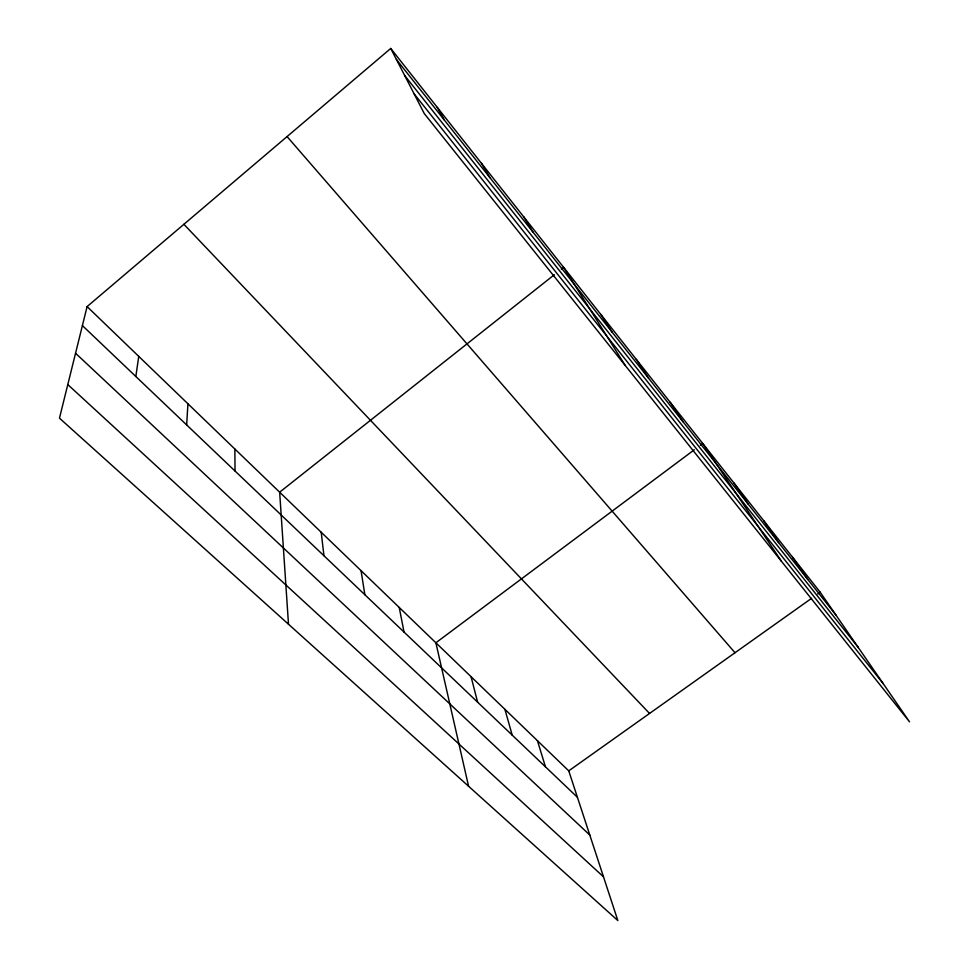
<?xml version="1.0" encoding="UTF-8"?>
<svg xmlns="http://www.w3.org/2000/svg" width="969" height="969" viewBox="0 0 969 969"><rect width="100%" height="100%" fill="white"/><g stroke="black" fill="none" stroke-linecap="round" stroke-linejoin="round"><path stroke-width="1.45" d="M186.654 424.931L187.938 403.794M135.83 376.505L138.749 356.374M87.101 306.592L59.472 418.16L617.834 920.55L568.755 770.864L87.101 306.592L390.737 48.45L820.186 592.204L909.528 721.832L424.289 113.591L390.737 48.45M554.365 274.712L279.653 492.191L288.496 624.23M561.317 269.212L563.643 267.371L625.247 365.483M694.325 449.761L435.88 642.786L468.572 786.247M700.333 445.28L702.731 443.487L781.365 561.172M568.755 770.864L811.622 598.297M817.739 593.949L820.186 592.204M67.794 384.572L603.493 876.824M75.546 353.237L589.782 835.024M82.401 325.584L577.415 797.281M183.892 224.299L649.545 713.45M287.066 136.581L735.011 652.731M414.114 93.836L883.328 683.811M404.679 75.521L858.364 647.583M396.394 59.448L835.884 614.976M792.569 557.236L807.831 579.523M763.838 520.85L778.628 542.592M733.908 482.962L748.165 504.098M670.197 402.305L683.218 421.987M636.245 359.305L648.527 378.152M600.756 314.368L612.226 332.27M523.563 216.632L533.095 232.245M481.484 163.361L489.878 177.606M437.273 107.377L444.371 120.083M537.432 740.667L545.45 766.818M504.897 709.308L512.213 735.144M471.067 676.701L477.62 702.186M399.24 607.466L404.037 632.079M361.049 570.656L364.865 594.736M321.223 532.272L323.949 555.758M234.861 449.01L235.043 471.043"/></g></svg>
